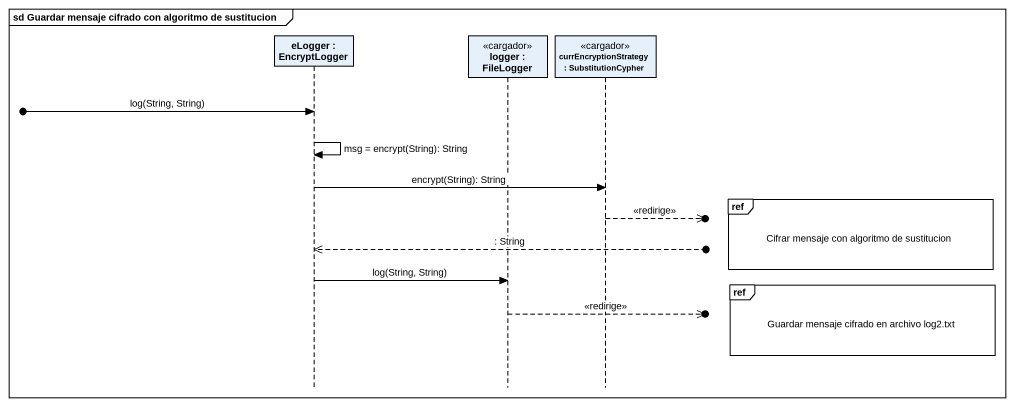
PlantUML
@startuml
mainframe sd Guardar mensaje cifrado con algoritmo de sustitucion
hide footbox
participant "eLogger : EncryptLogger" as eLogger
participant "logger : FileLogger" as logger <<cargador>>
participant "currEncryptionStrategy : SubstitutionCypher" as currEncryptionStrategy <<cargador>>

[o-> eLogger : log(String, String)
eLogger -> eLogger : msg = encrypt(String): String
eLogger -> currEncryptionStrategy : encrypt(String): String
ref over currEncryptionStrategy : Cifrar mensaje con algoritmo de sustitucion
currEncryptionStrategy -->>o] : <<redirige>>
eLogger <<--o] : : String
eLogger -> logger : log(String, String)
ref over currEncryptionStrategy : Guardar mensaje cifrado en archivo log2.txt
logger -->>o] : <<redirige>>
@enduml
